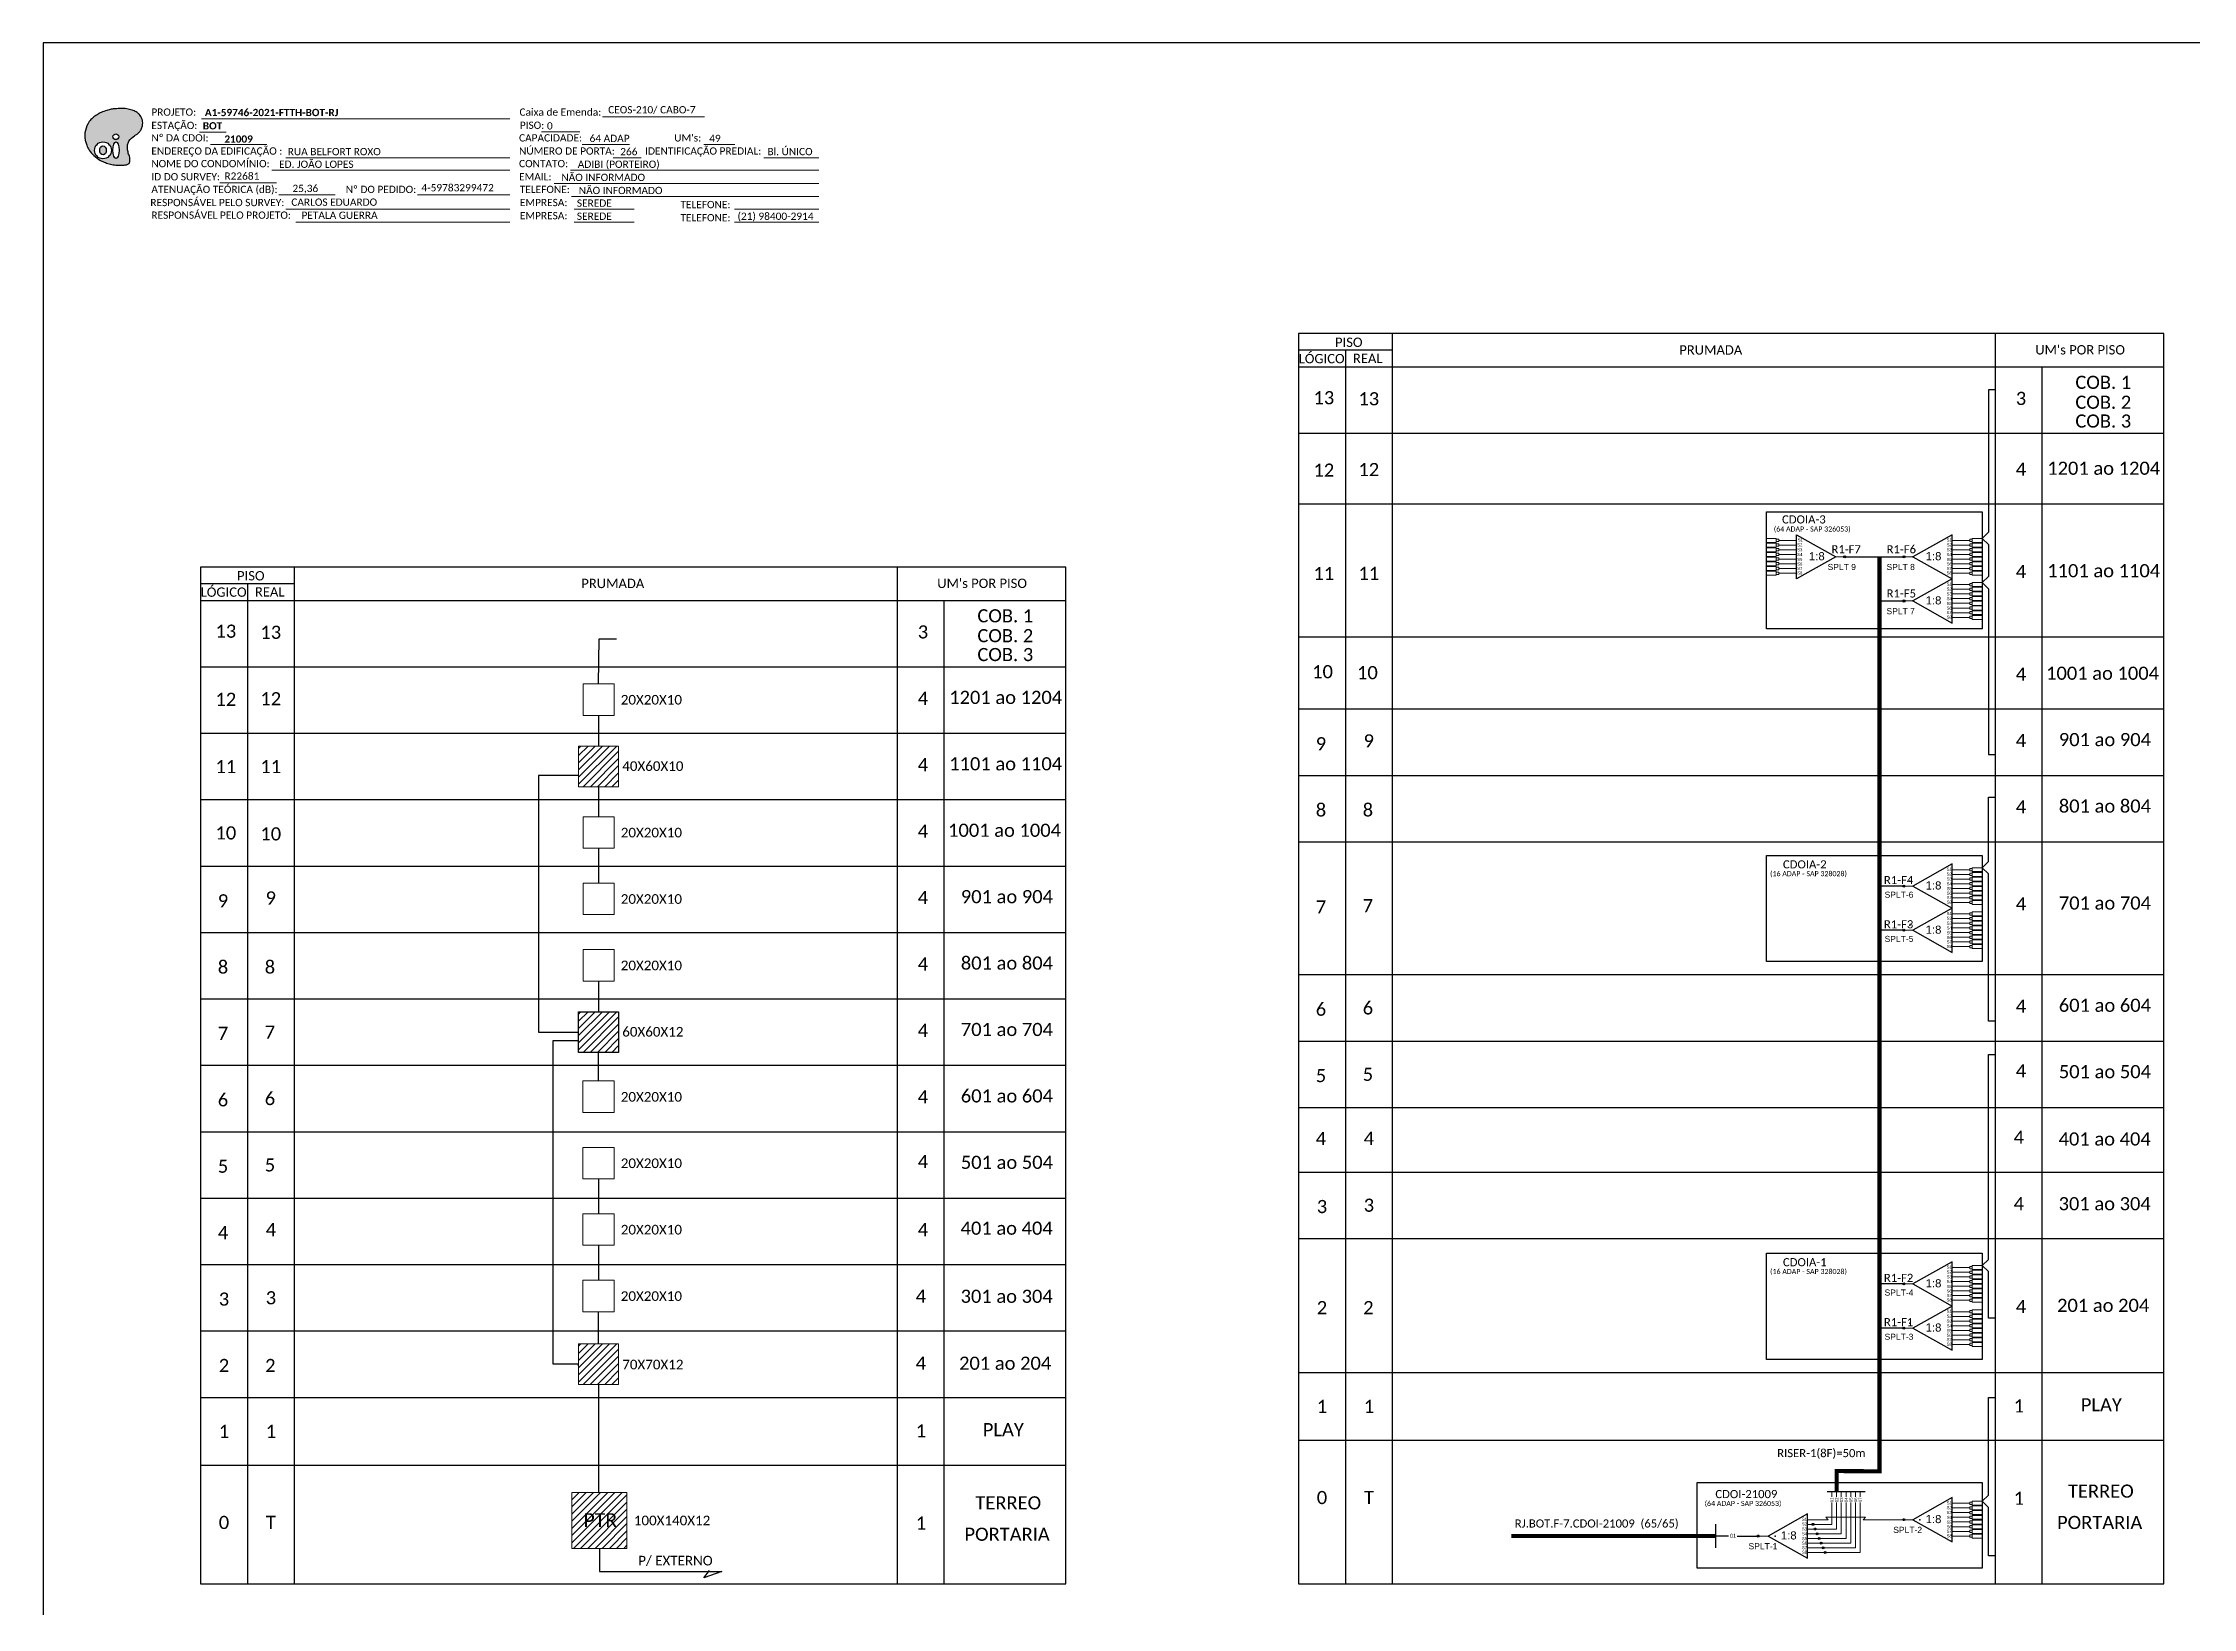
# Model space of a CAD drawing. Extents: x -4 to 837, y 1 to 595.
# Drawn here: x -4 to 526, y 209 to 595 of the extents above; entities that cross this region are included whole.
import ezdxf
from ezdxf.enums import TextEntityAlignment as Align

# ---------------------------------------------------------------- set-up
doc = ezdxf.new("R2010")
doc.units = 0
doc.styles.add('ARIAL', font='arial.ttf')
doc.styles.add('WMF-Calibri0', font='calibri.ttf')
doc.styles.add('WMF-Calibri1', font='calibrib.ttf')

# ---------------------------------------------------------------- blocks, each defined once
blk = doc.blocks.new('OI')
h = blk.add_hatch(color=40)
edge = h.paths.add_edge_path()
edge.add_spline(control_points=[(4.35, -0.67), (3.92, -0.99), (3.26, -1.5), (2.81, -2.59), (2.9, -3.5), (3.06, -4.27), (3.31, -4.85), (3.37, -5.39), (3.4, -5.88), (3.2, -6.4), (2.54, -6.61), (1.65, -6.63), (0.55, -6.67), (-0.56, -6.42), (-1.61, -6.14), (-2.77, -5.61), (-3.92, -4.77), (-4.89, -3.7), (-5.34, -2.65), (-5.6, -1.94), (-5.85, -0.96), (-5.71, 0.47), (-5.1, 2.02), (-4.14, 3.02), (-3.3, 3.61), (-2.37, 4.16), (-1.36, 4.44), (-0.56, 4.7), (0.79, 4.85), (2.24, 4.97), (3.79, 4.57), (4.67, 4.21), (5.44, 3.65), (5.76, 2.99), (6.03, 2.21), (6.01, 1.46), (5.72, 0.64), (5.31, 0.08), (4.88, -0.38), (4.51, -0.55), (4.35, -0.67)], knot_values=[0, 0, 0, 0, 1.60434, 2.417191, 3.427595, 4.282808, 4.776746, 5.304182, 5.888771, 6.258406, 6.858137, 7.79129, 8.986195, 10.124242, 11.187857, 12.242908, 13.953784, 15.414161, 16.515391, 17.349188, 17.675853, 19.552021, 21.515531, 22.568638, 23.63245, 24.621084, 25.782718, 26.745347, 27.142653, 29.870543, 31.004649, 31.921532, 32.709589, 33.801391, 34.042471, 35.192333, 35.971461, 36.628871, 37.254359, 37.836911, 37.836911, 37.836911, 37.836911], degree=3, periodic=0)
h.paths.add_polyline_path([(1.13, -0.87, -1), (-0.04, -0.87, -1)], flags=16)
edge = h.paths.add_edge_path(flags=16)
edge.add_ellipse((0.56, -3.59), major_axis=(-0.02, 1.71), ratio=0.361305, start_angle=0, end_angle=360)
h.paths.add_polyline_path([(-0.36, -3.62, -1), (-3.8, -3.62, -1)], flags=16)
edge = h.paths.add_edge_path(flags=0)
edge.add_ellipse((-2.08, -3.62), major_axis=(0, 0.885), ratio=0.758294, start_angle=0, end_angle=360)
at = {"color": 40}
for centre, radius in [((-2.08, -3.62), 1.72), ((0.54, -0.87), 0.587)]:
    blk.add_circle(centre, radius, dxfattribs=at)
blk.add_ellipse((-2.08, -3.62), major_axis=(0, 0.885), ratio=0.758294, start_param=-3.141592653589792, end_param=3.141592653589792, dxfattribs=at)
blk.add_ellipse((0.56, -3.59), major_axis=(-0.02, 1.71), ratio=0.361305, dxfattribs=at)
at = {"color": 40, "start_tangent": (-0.800898, -0.598801), "end_tangent": (-0.800898, -0.598801)}
blk.add_spline([(4.35, -0.67), (3.2, -1.78), (2.9, -2.54), (2.92, -3.55), (3.12, -4.38), (3.28, -4.85), (3.37, -5.37), (3.35, -5.95), (3.2, -6.29), (2.66, -6.55), (1.73, -6.63), (0.54, -6.62), (-0.58, -6.41), (-1.6, -6.11), (-2.56, -5.67), (-3.95, -4.67), (-4.89, -3.56), (-5.37, -2.56), (-5.64, -1.78), (-5.72, -1.46), (-5.63, 0.42), (-4.84, 2.22), (-4.13, 2.99), (-3.27, 3.62), (-2.4, 4.09), (-1.3, 4.47), (-0.37, 4.72), (0.02, 4.77), (2.75, 4.8), (3.85, 4.53), (4.69, 4.16), (5.31, 3.68), (5.85, 2.73), (5.93, 2.5), (5.94, 1.35), (5.67, 0.62), (5.29, 0.08), (4.84, -0.36), (4.35, -0.67)], degree=3, dxfattribs=at)
blk = doc.blocks.new('SPLT_1-8_SC-APC')
at = {"color": 1}
blk.add_lwpolyline([(-7.37, -2.1), (-17.04, -7.55), (-7.37, -13), (-7.37, -2.1)], dxfattribs=at)
at = {"color": 3, "lineweight": 0}
for points in [[(-2.99, -3.51), (-7.37, -3.51)], [(-7.37, -4.66), (-2.99, -4.66)], [(-2.41, -3.02), (-2.41, -4)], [(-2.41, -3.02), (0, -3.02)], [(-2.41, -4), (0, -4)], [(-2.41, -4.17), (-2.41, -5.16)], [(-2.41, -4.17), (0, -4.17)], [(-2.41, -5.16), (0, -5.16)], [(-7.37, -5.82), (-2.99, -5.82)], [(-7.37, -6.97), (-2.99, -6.97)], [(-7.37, -8.12), (-2.99, -8.12)], [(-7.37, -9.28), (-2.99, -9.28)], [(-7.37, -10.43), (-2.99, -10.43)], [(-2.41, -5.32), (-2.41, -6.31)], [(-2.41, -5.32), (0, -5.32)], [(-2.41, -6.31), (0, -6.31)], [(-2.41, -6.48), (-2.41, -7.46)], [(-2.41, -6.48), (0, -6.48)], [(-2.41, -7.46), (0, -7.46)], [(-2.41, -7.63), (-2.41, -8.62)], [(-2.41, -7.63), (0, -7.63)], [(-2.41, -8.62), (0, -8.62)], [(-2.41, -8.78), (-2.41, -9.77)], [(-2.41, -8.78), (0, -8.78)], [(-2.41, -9.77), (0, -9.77)], [(-2.41, -9.94), (-2.41, -10.92)], [(-2.41, -9.94), (0, -9.94)], [(-7.37, -11.58), (-2.99, -11.58)], [(-2.41, -10.92), (0, -10.92)], [(-2.41, -11.09), (-2.41, -12.08)], [(-2.41, -11.09), (0, -11.09)], [(-2.41, -12.08), (0, -12.08)]]:
    blk.add_lwpolyline(points, dxfattribs=at)
for points in [[(-2.99, -3.22), (-2.41, -3.22), (-2.41, -3.8), (-2.99, -3.8)], [(-2.99, -4.38), (-2.41, -4.38), (-2.41, -4.95), (-2.99, -4.95)], [(-2.99, -5.53), (-2.41, -5.53), (-2.41, -6.1), (-2.99, -6.1)], [(-2.99, -6.68), (-2.41, -6.68), (-2.41, -7.26), (-2.99, -7.26)], [(-2.99, -7.84), (-2.41, -7.84), (-2.41, -8.41), (-2.99, -8.41)], [(-2.99, -8.99), (-2.41, -8.99), (-2.41, -9.56), (-2.99, -9.56)], [(-2.99, -10.14), (-2.41, -10.14), (-2.41, -10.72), (-2.99, -10.72)], [(-2.99, -11.3), (-2.41, -11.3), (-2.41, -11.87), (-2.99, -11.87)]]:
    blk.add_lwpolyline(points, close=True, dxfattribs=at)
at = {"color": 1, "lineweight": 0}
blk.add_lwpolyline([(-17.04, -7.55), (-19.26, -7.55)], dxfattribs=at)
at = {"color": 1, "style": 'ARIAL'}
for s, height, p in [('S1', 0.75, (-8.74, -3.78)), ('S2', 0.75, (-8.74, -4.97)), ('1:8', 2, (-13.91, -8.4)), ('S3', 0.75, (-8.74, -6.18)), ('S4', 0.75, (-8.74, -7.36)), ('S5', 0.75, (-8.74, -8.57)), ('S6', 0.75, (-8.74, -9.69)), ('S7', 0.75, (-8.74, -10.78)), ('S8', 0.75, (-8.74, -11.9))]:
    blk.add_text(s, height=height, dxfattribs=at).set_placement(p)
blk = doc.blocks.new('SPLITTER_')
blk.add_point((0, 0))
at = {"style": 'ARIAL', "flags": 4}
blk.add_attdef('SPLT', (0, -3.26), '', height=1.5, dxfattribs=at)
blk = doc.blocks.new('SPLITTER FUTURO')
blk.add_point((0, 0))
at = {"style": 'ARIAL', "text_generation_flag": 6, "flags": 4}
for tag, p, height in [('SPLT', (-6.22, -4.1), 1.5), ('INSTAL.', (-6.25, -6.09), 1.25)]:
    blk.add_attdef(tag, p, '', height=height, rotation=180, dxfattribs=at)
blk = doc.blocks.new('SPLT_1-8_SC-APC_ESQ')
at = {"color": 3, "lineweight": 0}
for points in [[(2.41, -3.02), (0, -3.02)], [(2.41, -4), (0, -4)], [(2.41, -4.17), (0, -4.17)], [(2.41, -5.16), (0, -5.16)], [(2.41, -3.02), (2.41, -4)], [(2.41, -4.17), (2.41, -5.16)], [(2.99, -3.51), (7.37, -3.51)], [(7.37, -4.66), (2.99, -4.66)], [(2.41, -5.32), (0, -5.32)], [(2.41, -6.31), (0, -6.31)], [(2.41, -6.48), (0, -6.48)], [(2.41, -7.46), (0, -7.46)], [(2.41, -7.63), (0, -7.63)], [(2.41, -8.62), (0, -8.62)], [(2.41, -8.78), (0, -8.78)], [(2.41, -9.77), (0, -9.77)], [(2.41, -9.94), (0, -9.94)], [(2.41, -5.32), (2.41, -6.31)], [(2.41, -6.48), (2.41, -7.46)], [(2.41, -7.63), (2.41, -8.62)], [(2.41, -8.78), (2.41, -9.77)], [(2.41, -9.94), (2.41, -10.92)], [(7.37, -5.82), (2.99, -5.82)], [(7.37, -6.97), (2.99, -6.97)], [(7.37, -8.12), (2.99, -8.12)], [(7.37, -9.28), (2.99, -9.28)], [(7.37, -10.43), (2.99, -10.43)], [(2.41, -10.92), (0, -10.92)], [(2.41, -11.09), (0, -11.09)], [(2.41, -12.08), (0, -12.08)], [(2.41, -11.09), (2.41, -12.08)], [(7.37, -11.58), (2.99, -11.58)]]:
    blk.add_lwpolyline(points, dxfattribs=at)
for points in [[(2.99, -3.22), (2.41, -3.22), (2.41, -3.8), (2.99, -3.8)], [(2.99, -4.38), (2.41, -4.38), (2.41, -4.95), (2.99, -4.95)], [(2.99, -5.53), (2.41, -5.53), (2.41, -6.1), (2.99, -6.1)], [(2.99, -6.68), (2.41, -6.68), (2.41, -7.26), (2.99, -7.26)], [(2.99, -7.84), (2.41, -7.84), (2.41, -8.41), (2.99, -8.41)], [(2.99, -8.99), (2.41, -8.99), (2.41, -9.56), (2.99, -9.56)], [(2.99, -10.14), (2.41, -10.14), (2.41, -10.72), (2.99, -10.72)], [(2.99, -11.3), (2.41, -11.3), (2.41, -11.87), (2.99, -11.87)]]:
    blk.add_lwpolyline(points, close=True, dxfattribs=at)
at = {"color": 1}
blk.add_lwpolyline([(7.37, -2.1), (17.04, -7.55), (7.37, -13), (7.37, -2.1)], dxfattribs=at)
at = {"color": 1, "lineweight": 0}
blk.add_lwpolyline([(17.04, -7.55), (19.26, -7.55)], dxfattribs=at)
at = {"color": 1, "style": 'ARIAL'}
for s, height, p in [('S2', 0.75, (7.56, -4.97)), ('S1', 0.75, (7.7, -3.78)), ('S5', 0.75, (7.55, -8.57)), ('S3', 0.75, (7.55, -6.18)), ('S4', 0.75, (7.55, -7.36)), ('S6', 0.75, (7.55, -9.69)), ('S7', 0.75, (7.55, -10.78)), ('1:8', 2, (10.45, -8.4)), ('S8', 0.75, (7.55, -11.9))]:
    blk.add_text(s, height=height, dxfattribs=at).set_placement(p)

msp = doc.modelspace()

# ---------------------------------------------------------------- hatches: boundary and pattern name
h = msp.add_hatch(color=3)
h.dxf.hatch_style = 1
edge = h.paths.add_edge_path()
edge.add_arc((440.3, 468.61), 0.256, 0, 360)
h = msp.add_hatch(color=3)
h.dxf.hatch_style = 1
edge = h.paths.add_edge_path()
edge.add_arc((454.93, 468.61), 0.256, 0, 360)
h = msp.add_hatch(color=3)
h.dxf.hatch_style = 1
edge = h.paths.add_edge_path()
edge.add_arc((454.93, 457.71), 0.256, 0, 360)
h = msp.add_hatch()
h.set_pattern_fill('ANSI31', color=1, scale=10, style=0)
h.set_pattern_definition([(45, (-489.9379, 24.2248), (-0.8838835, 0.8838835), [])])
h.paths.add_polyline_path([(138.07, 421.95), (128.17, 421.95), (128.17, 411.91), (138.07, 411.91)])
h.paths.add_polyline_path([(133.56, 412.54), (133.56, 417.69)], flags=16)
h = msp.add_hatch(color=3)
h.dxf.hatch_style = 1
edge = h.paths.add_edge_path()
edge.add_arc((454.9, 387.44), 0.242, 0, 360)
h = msp.add_hatch(color=3)
h.dxf.hatch_style = 1
edge = h.paths.add_edge_path()
edge.add_arc((454.9, 376.54), 0.242, 0, 360)
h = msp.add_hatch()
h.set_pattern_fill('ANSI31', color=1, scale=10, style=0)
h.set_pattern_definition([(45, (-489.9379, -41.2627), (-0.8838835, 0.8838835), [])])
h.paths.add_polyline_path([(138.07, 356.46), (128.17, 356.46), (128.17, 346.42), (138.07, 346.42)])
h.paths.add_polyline_path([(133.56, 347.05), (133.56, 352.2)], flags=16)
h = msp.add_hatch(color=3)
h.dxf.hatch_style = 1
edge = h.paths.add_edge_path()
edge.add_arc((454.9, 289.37), 0.242, 0, 360)
h = msp.add_hatch(color=3)
h.dxf.hatch_style = 1
edge = h.paths.add_edge_path()
edge.add_arc((454.9, 278.48), 0.242, 0, 360)
h = msp.add_hatch()
h.set_pattern_fill('ANSI31', color=1, scale=10, style=0)
h.set_pattern_definition([(45, (-489.9379, -123.1221), (-0.8838835, 0.8838835), [])])
h.paths.add_polyline_path([(138.07, 274.6), (128.17, 274.6), (128.17, 264.56), (138.07, 264.56)])
h.paths.add_polyline_path([(133.56, 265.19), (133.56, 270.34)], flags=16)
h = msp.add_hatch()
h.set_pattern_fill('ANSI31', color=1, scale=10, style=0)
h.set_pattern_definition([(45, (-485.0686, -159.785), (-0.8838835, 0.8838835), [])])
h.paths.add_polyline_path([(126.55, 224.18), (140.12, 224.18), (140.12, 237.94), (126.55, 237.94)])
h.paths.add_polyline_path([(128.55, 228.53), (138.64, 228.53), (138.64, 233.68), (128.55, 233.68)], flags=24)
h = msp.add_hatch(color=3)
h.dxf.hatch_style = 1
edge = h.paths.add_edge_path()
edge.add_arc((432.49, 230.1), 0.242, 0, 360)
h = msp.add_hatch(color=3)
h.dxf.hatch_style = 1
edge = h.paths.add_edge_path()
edge.add_arc((432.99, 228.95), 0.242, 0, 360)
h = msp.add_hatch(color=3)
h.dxf.hatch_style = 1
edge = h.paths.add_edge_path()
edge.add_arc((433.49, 227.79), 0.242, 0, 360)
h = msp.add_hatch(color=3)
h.dxf.hatch_style = 1
edge = h.paths.add_edge_path()
edge.add_arc((454.9, 231.25), 0.242, 0, 360)
h = msp.add_hatch(color=3)
h.dxf.hatch_style = 1
edge = h.paths.add_edge_path()
edge.add_arc((419, 227.22), 0.242, 0, 360)
h = msp.add_hatch(color=3)
h.dxf.hatch_style = 1
edge = h.paths.add_edge_path()
edge.add_arc((433.99, 226.64), 0.242, 0, 360)
h = msp.add_hatch(color=3)
h.dxf.hatch_style = 1
edge = h.paths.add_edge_path()
edge.add_arc((434.49, 225.49), 0.242, 0, 360)
h = msp.add_hatch(color=3)
h.dxf.hatch_style = 1
edge = h.paths.add_edge_path()
edge.add_arc((434.99, 224.33), 0.242, 0, 360)
h = msp.add_hatch(color=3)
h.dxf.hatch_style = 1
edge = h.paths.add_edge_path()
edge.add_arc((435.49, 223.18), 0.242, 0, 360)

# ---------------------------------------------------------------- linework, layer by layer
for p, q in [((837.17, 595.26), (-3.83, 595.26)), ((-3.83, 595.26), (-3.83, 1.26))]:
    msp.add_line(p, q)
at = {"color": 5}
for p, q in [((454.9, 387.44), (448.89, 387.44)), ((454.9, 376.54), (448.89, 376.54)), ((454.9, 289.37), (448.89, 289.37)), ((454.9, 278.48), (448.89, 278.48))]:
    msp.add_line(p, q, dxfattribs=at)
at = {"color": 3}
msp.add_line((133.12, 264.56), (133.12, 237.94), dxfattribs=at)
at = {"color": 7, "lineweight": 0}
for points in [[(34.76, 573.3), (41.31, 573.3)], [(35.28, 576.58), (111.25, 576.58)], [(119.05, 573.34), (128.53, 573.34)], [(134.09, 577.07), (159.22, 577.07)], [(37.42, 570.23), (51.37, 570.23)], [(129.1, 570.23), (140.71, 570.23)], [(159.04, 570.23), (166.7, 570.23)], [(52.58, 563.88), (111.25, 563.88)], [(55.99, 566.99), (111.25, 566.99)], [(126.21, 563.88), (187.44, 563.88)], [(136.68, 566.99), (143.62, 566.99)], [(173.85, 566.99), (187.41, 566.99)], [(39.74, 560.82), (53.69, 560.82)], [(54.28, 557.85), (68.22, 557.85)], [(88.51, 557.85), (111.27, 557.85)], [(122.17, 560.64), (187.44, 560.64)], [(126.46, 557.41), (187.44, 557.41)], [(55.99, 554.29), (111.25, 554.29)], [(127.07, 554.29), (141.86, 554.29)], [(166.67, 554.29), (187.44, 554.29)], [(58.48, 551.06), (111.25, 551.06)], [(127.07, 551.06), (141.86, 551.06)], [(166.67, 551.06), (187.44, 551.06)], [(431.12, 231.25), (436.22, 231.25)], [(431.12, 230.1), (432.49, 230.1)], [(431.12, 228.95), (432.99, 228.95)], [(436.22, 231.25), (435.67, 231.88), (439.35, 231.88)], [(444.86, 231.25), (445.42, 231.88), (439.35, 231.88)], [(453.27, 231.25), (444.86, 231.25)], [(454.66, 231.25), (453.27, 231.25)], [(431.12, 227.79), (433.49, 227.79)], [(431.12, 226.64), (433.99, 226.64)], [(431.12, 225.49), (434.49, 225.49)], [(431.12, 224.33), (434.99, 224.33)], [(431.12, 223.18), (435.49, 223.18)]]:
    msp.add_lwpolyline(points, dxfattribs=at)
at = {"color": 0}
for points in [[(518.97, 523.64), (305.66, 523.64)], [(328.81, 519.53), (305.66, 519.53)], [(248.31, 466.08), (34.99, 466.08)], [(58.14, 461.97), (34.99, 461.97)]]:
    msp.add_lwpolyline(points, dxfattribs=at)
for points in [[(305.66, 523.64), (305.66, 215.42), (518.97, 215.42), (518.97, 523.64)], [(317.23, 519.53), (317.23, 215.42)], [(328.81, 215.42), (328.81, 523.64)], [(477.38, 523.64), (477.38, 215.42)], [(305.66, 515.42), (518.97, 515.42)], [(488.96, 215.42), (488.96, 515.42)], [(305.66, 499.04), (518.97, 499.04)], [(305.66, 481.65), (518.97, 481.65)], [(34.99, 466.08), (34.99, 215.42), (248.31, 215.42), (248.31, 466.08)], [(46.57, 461.97), (46.57, 215.42)], [(58.14, 215.42), (58.14, 466.08)], [(206.72, 466.08), (206.72, 215.42)], [(34.99, 457.86), (248.31, 457.86)], [(218.29, 215.42), (218.29, 457.86)], [(305.66, 448.9), (518.97, 448.9)], [(34.99, 441.49), (248.31, 441.49)], [(305.66, 431.09), (518.97, 431.09)], [(34.99, 425.12), (248.31, 425.12)], [(305.66, 414.71), (518.97, 414.71)], [(34.99, 408.74), (248.31, 408.74)], [(305.66, 398.34), (518.97, 398.34)], [(34.99, 392.37), (248.31, 392.37)], [(34.99, 376), (248.31, 376)], [(305.66, 365.6), (518.97, 365.6)], [(34.99, 359.63), (248.31, 359.63)], [(305.66, 349.23), (518.97, 349.23)], [(34.99, 343.26), (248.31, 343.26)], [(305.66, 332.85), (518.97, 332.85)], [(34.99, 326.88), (248.31, 326.88)], [(305.66, 316.95), (518.97, 316.95)], [(34.99, 310.51), (248.31, 310.51)], [(305.66, 300.58), (518.97, 300.58)], [(34.99, 294.14), (248.31, 294.14)], [(34.99, 277.77), (248.31, 277.77)], [(305.66, 267.53), (518.97, 267.53)], [(34.99, 261.4), (248.31, 261.4)], [(305.66, 250.85), (518.97, 250.85)], [(34.99, 244.72), (248.31, 244.72)]]:
    msp.add_lwpolyline(points)
at = {"color": 3}
for points in [[(477.39, 509.77), (475.74, 509.77), (475.73, 474.64), (474.17, 473.14), (475.73, 471.63), (475.73, 463.74), (474.17, 462.24), (475.73, 460.73), (475.73, 419.9), (477.38, 419.9)], [(133.12, 437.28), (133.27, 448.42), (137.51, 448.36)], [(133.12, 429.51), (133.12, 421.95)], [(128.17, 414.73), (118.31, 414.73), (118.31, 351.44), (128.17, 351.44)], [(133.12, 411.91), (133.12, 404.53)], [(477.39, 354.1), (475.73, 354.1), (475.73, 390.46), (474.17, 391.97), (475.73, 393.48), (475.73, 409.35), (477.38, 409.35)], [(133.12, 396.77), (133.12, 388.16)], [(133.12, 364.02), (133.12, 356.46)], [(128.17, 269.21), (128.17, 269.58), (121.97, 269.58), (121.97, 349.33), (128.17, 349.33)], [(133.11, 339.39), (133.12, 346.42)], [(477.39, 280.95), (475.73, 280.95), (475.73, 292.39), (474.17, 293.9), (475.73, 295.41), (475.73, 345.89), (477.38, 345.89)], [(133.11, 315.25), (133.11, 306.65)], [(133.11, 298.88), (133.11, 290.27)], [(133.12, 274.6), (133.12, 282.51)], [(477.39, 222.33), (475.73, 222.33), (475.73, 234.27), (474.17, 235.78), (475.73, 237.29), (475.73, 261.35), (477.38, 261.35)], [(408.54, 227.23), (411.7, 227.23)], [(413.77, 227.22), (419, 227.22)]]:
    msp.add_lwpolyline(points, dxfattribs=at)
at = {"color": 1}
for points in [[(421.04, 479.66), (474.19, 479.66), (474.19, 450.84), (421.04, 450.84)], [(421.04, 394.99), (474.17, 394.99), (474.17, 368.81), (421.04, 368.81)], [(138.07, 346.42), (128.17, 346.42), (128.17, 356.46), (138.07, 356.46)], [(421.04, 296.92), (474.17, 296.92), (474.17, 270.74), (421.04, 270.74)], [(403.9, 240.45), (474.17, 240.45), (474.17, 219.33), (403.9, 219.33)]]:
    msp.add_lwpolyline(points, close=True, dxfattribs=at)
at = {"color": 5, "const_width": 1}
msp.add_lwpolyline([(448.89, 468.61), (448.89, 243.19), (438.3, 243.22), (438.3, 238.16)], dxfattribs=at)
at = {"color": 5}
for points in [[(440.3, 468.61), (454.9, 468.61)], [(448.89, 457.71), (454.9, 457.71)], [(436, 238.16), (445.35, 238.16)]]:
    msp.add_lwpolyline(points, dxfattribs=at)
at = {"lineweight": 0}
for points in [[(136.95, 437.28), (129.29, 437.28), (129.29, 429.51), (136.95, 429.51)], [(138.07, 421.95), (128.17, 421.95), (128.17, 411.91), (138.07, 411.91)], [(136.95, 404.53), (129.29, 404.53), (129.29, 396.77), (136.95, 396.77)], [(136.95, 388.16), (129.29, 388.16), (129.29, 380.39), (136.95, 380.39)], [(136.95, 371.79), (129.29, 371.79), (129.29, 364.02), (136.95, 364.02)], [(138.07, 356.46), (128.17, 356.46), (128.17, 346.42), (138.07, 346.42)], [(136.94, 339.39), (129.28, 339.39), (129.28, 331.62), (136.94, 331.62)], [(136.94, 323.02), (129.28, 323.02), (129.28, 315.25), (136.94, 315.25)], [(136.94, 306.65), (129.28, 306.65), (129.28, 298.88), (136.94, 298.88)], [(136.94, 290.27), (129.28, 290.27), (129.28, 282.51), (136.94, 282.51)]]:
    msp.add_lwpolyline(points, close=True, dxfattribs=at)
at = {"color": 1, "lineweight": 0}
for points in [[(138.07, 411.91), (128.17, 411.91), (128.17, 421.95), (138.07, 421.95)], [(138.07, 274.6), (128.17, 274.6), (128.17, 264.56), (138.07, 264.56)], [(126.55, 237.94), (140.12, 237.94), (140.12, 224.18), (126.55, 224.18)]]:
    msp.add_lwpolyline(points, close=True, dxfattribs=at)
at = {"color": 5, "lineweight": 0}
for points in [[(432.73, 230.1), (437.16, 230.1), (437.16, 235.46)], [(433.23, 228.95), (438.31, 228.95), (438.31, 235.45)], [(433.73, 227.79), (439.47, 227.79), (439.47, 235.46)], [(434.23, 226.64), (440.63, 226.64), (440.63, 235.46)], [(434.73, 225.49), (441.79, 225.49), (441.79, 235.46)], [(435.23, 224.33), (442.94, 224.33), (442.94, 235.46)], [(435.73, 223.18), (444.1, 223.18), (444.1, 235.46)], [(437.16, 238.16), (437.16, 236.88)], [(438.32, 238.16), (438.32, 236.88)], [(439.47, 238.16), (439.47, 236.88)], [(440.63, 238.16), (440.63, 236.88)], [(441.79, 238.16), (441.79, 236.88)], [(442.94, 238.16), (442.94, 236.88)], [(444.1, 238.16), (444.1, 236.88)]]:
    msp.add_lwpolyline(points, dxfattribs=at)
at = {"color": 1}
for points in [[(408.54, 224.31), (408.54, 230.15)], [(431.12, 232.66), (421.45, 227.22), (431.12, 221.77), (431.12, 232.66)], [(133.34, 224.18), (133.34, 218.48), (163.47, 218.48)], [(159.06, 216.89), (160.47, 218.72)], [(163.47, 218.48), (159.06, 216.89)]]:
    msp.add_lwpolyline(points, dxfattribs=at)
at = {"color": 1, "const_width": 1}
msp.add_lwpolyline([(358.09, 227.23), (408.54, 227.23)], dxfattribs=at)
at = {"color": 1, "lineweight": 0}
msp.add_lwpolyline([(421.45, 227.22), (419.22, 227.22)], dxfattribs=at)
at = {"color": 3}
for centre, radius in [((440.3, 468.61), 0.256), ((454.93, 468.61), 0.256), ((454.93, 457.71), 0.256), ((454.9, 387.44), 0.242), ((454.9, 376.54), 0.242), ((454.9, 289.37), 0.242), ((454.9, 278.48), 0.242), ((432.49, 230.1), 0.242), ((432.99, 228.95), 0.242), ((433.49, 227.79), 0.242), ((454.9, 231.25), 0.242), ((419, 227.22), 0.242), ((433.99, 226.64), 0.242), ((434.49, 225.49), 0.242), ((434.99, 224.33), 0.242), ((435.49, 223.18), 0.242)]:
    msp.add_circle(centre, radius, dxfattribs=at)

# ---------------------------------------------------------------- block references
at = {"color": 7, "xscale": 1.213923925163967, "yscale": 1.213923925163967, "zscale": 1.213923925163967, "rotation": 0.1532896023949059}
msp.add_blockref('OI', (13.47, 573.2), dxfattribs=at)
msp.add_blockref('SPLT_1-8_SC-APC_ESQ', (421.04, 476.15))
at = {"color": 3}
for p in [(474.17, 476.15), (474.17, 465.26), (474.17, 394.99), (474.17, 384.09), (474.17, 296.92), (474.17, 286.02), (474.17, 238.8)]:
    msp.add_blockref('SPLT_1-8_SC-APC', p, dxfattribs=at)
ref = msp.add_blockref('SPLITTER_', (438.06, 468.61))
ref.add_attrib('SPLT', 'SPLT 9', (436.09, 465.35), dxfattribs={"height": 1.5, "style": 'ARIAL'})
ref = msp.add_blockref('SPLITTER_', (457.14, 468.61), dxfattribs=dict(xscale=-1))
ref.add_attrib('SPLT', 'SPLT 8', (450.61, 465.35), dxfattribs={"height": 1.5, "style": 'ARIAL'})
ref = msp.add_blockref('SPLITTER_', (457.14, 457.72), dxfattribs=dict(xscale=-1))
ref.add_attrib('SPLT', 'SPLT 7', (450.61, 454.46), dxfattribs={"height": 1.5, "style": 'ARIAL'})
ref = msp.add_blockref('SPLITTER FUTURO', (456.37, 388.66))
ref.add_attrib('SPLT', 'SPLT-6', (450.14, 384.56), dxfattribs={"height": 1.5, "rotation": 180, "style": 'ARIAL', "text_generation_flag": 6})
ref = msp.add_blockref('SPLITTER FUTURO', (456.37, 377.76))
ref.add_attrib('SPLT', 'SPLT-5', (450.14, 373.66), dxfattribs={"height": 1.5, "rotation": 180, "style": 'ARIAL', "text_generation_flag": 6})
ref = msp.add_blockref('SPLITTER FUTURO', (456.37, 290.59))
ref.add_attrib('SPLT', 'SPLT-4', (450.14, 286.49), dxfattribs={"height": 1.5, "rotation": 180, "style": 'ARIAL', "text_generation_flag": 6})
ref = msp.add_blockref('SPLITTER FUTURO', (456.37, 279.69))
ref.add_attrib('SPLT', 'SPLT-3', (450.14, 275.59), dxfattribs={"height": 1.5, "rotation": 180, "style": 'ARIAL', "text_generation_flag": 6})
ref = msp.add_blockref('SPLITTER_', (458.81, 231.25), dxfattribs=dict(xscale=-1))
ref.add_attrib('SPLT', 'SPLT-2', (452.28, 227.99), dxfattribs={"height": 1.5, "style": 'ARIAL'})
ref = msp.add_blockref('SPLITTER_', (423.13, 227.22), dxfattribs=dict(xscale=-1))
ref.add_attrib('SPLT', 'SPLT-1', (416.6, 223.96), dxfattribs={"height": 1.5, "style": 'ARIAL'})

# ---------------------------------------------------------------- texts
at = {"color": 7, "lineweight": 0, "style": 'WMF-Calibri0'}
for s, height, p in [('PROJETO:', 1.793, (22.88, 577.33)), ('Caixa de Emenda:', 1.7927, (113.63, 577.33)), ('ESTAÇÃO:', 1.793, (22.88, 574.05)), ('Nº DA CDOI:', 1.7927, (22.88, 570.98)), ('CAPACIDADE:', 1.7927, (113.52, 570.98)), ('PISO:', 1.793, (113.7, 574.09)), ("UM's:", 1.793, (151.77, 570.98)), ('ENDEREÇO DA EDIFICAÇÃO :', 1.7927, (22.88, 567.74)), ('NÚMERO DE PORTA:', 1.7927, (113.52, 567.74)), ('IDENTIFICAÇÃO PREDIAL:', 1.7927, (144.61, 567.74)), ('NOME DO CONDOMÍNIO:', 1.7927, (22.88, 564.63)), ('ID DO SURVEY:', 1.7927, (22.88, 561.39)), ('CONTATO:', 1.793, (113.52, 564.63)), ('EMAIL:', 1.793, (113.52, 561.39)), ('RESPONSÁVEL PELO SURVEY:', 1.7927, (22.63, 555.04)), ('ATENUAÇÃO TEÓRICA (dB):', 1.7927, (22.88, 558.28)), ('Nº DO PEDIDO:', 1.7927, (70.8, 558.28)), ('TELEFONE:', 1.793, (113.71, 558.28)), ('EMPRESA:', 1.793, (113.71, 555.04)), ('RESPONSÁVEL PELO PROJETO:', 1.7927, (22.88, 551.93)), ('EMPRESA:', 1.793, (113.71, 551.8)), ('TELEFONE:', 1.793, (153.31, 554.54)), ('TELEFONE:', 1.793, (153.31, 551.3))]:
    msp.add_text(s, height=height, dxfattribs=at).set_placement(p)
at = {"color": 7}
for s, height, style, p in [('A1-59746-2021-FTTH-BOT-RJ', 1.7927, 'WMF-Calibri1', (36.07, 577.23)), ('CEOS-210/ CABO-7', 1.7927, 'WMF-Calibri0', (135.49, 577.91)), ('BOT', 1.793, 'WMF-Calibri1', (35.56, 573.95)), ('0', 1.79, 'WMF-Calibri0', (120.4, 573.94)), (' 64 ADAP', 1.793, 'WMF-Calibri0', (130.27, 570.85)), ('49', 1.793, 'WMF-Calibri0', (160.39, 570.83)), ('RUA BELFORT ROXO', 1.7927, 'WMF-Calibri0', (56.5, 567.58)), ('266', 1.793, 'WMF-Calibri0', (138.46, 567.59)), ('Bl. ÚNICO', 1.793, 'WMF-Calibri0', (174.74, 567.59)), ('R22681', 1.793, 'WMF-Calibri0', (40.9, 561.56)), ('ED. JOÃO LOPES', 1.7927, 'WMF-Calibri0', (54.36, 564.48)), ('NÃO INFORMADO', 1.7927, 'WMF-Calibri0', (123.95, 561.24)), ('ADIBI (PORTEIRO)', 1.7927, 'WMF-Calibri0', (127.99, 564.48)), ('CARLOS EDUARDO', 1.7927, 'WMF-Calibri0', (57.39, 555.13)), ('25,36', 1.793, 'WMF-Calibri0', (57.65, 558.52)), ('4-59783299472', 1.7927, 'WMF-Calibri0', (89.45, 558.69)), ('SEREDE', 1.793, 'WMF-Calibri0', (127.77, 554.89)), ('NÃO INFORMADO', 1.7927, 'WMF-Calibri0', (128.24, 558.01)), ('PETALA GUERRA', 1.7927, 'WMF-Calibri0', (59.88, 551.9)), ('SEREDE', 1.793, 'WMF-Calibri0', (127.77, 551.66)), ('(21) 98400-2914', 1.7927, 'WMF-Calibri0', (167.37, 551.66)), ('COB. 1', 3.24, 'WMF-Calibri0', (497.17, 510)), ('COB. 2', 3.24, 'WMF-Calibri0', (497.17, 505.09)), ('COB. 3', 3.24, 'WMF-Calibri0', (497.17, 500.45)), ('1201 ao 1204', 3.24, 'WMF-Calibri0', (490.23, 488.82)), ('1101 ao 1104', 3.24, 'WMF-Calibri0', (490.23, 463.56)), ('COB. 1', 3.24, 'WMF-Calibri0', (226.51, 452.44)), ('COB. 2', 3.24, 'WMF-Calibri0', (226.51, 447.54)), ('COB. 3', 3.24, 'WMF-Calibri0', (226.51, 442.89)), ('1001 ao 1004', 3.24, 'WMF-Calibri0', (489.95, 438.29)), ('1201 ao 1204', 3.24, 'WMF-Calibri0', (219.56, 432.33)), ('20X20X10', 2.373, 'WMF-Calibri0', (138.6, 432.18)), ('901 ao 904', 3.24, 'WMF-Calibri0', (493.09, 421.93)), ('1101 ao 1104', 3.24, 'WMF-Calibri0', (219.56, 415.96)), ('40X60X10', 2.373, 'WMF-Calibri0', (138.96, 415.83)), ('801 ao 804', 3.24, 'WMF-Calibri0', (493.09, 405.55)), ('1001 ao 1004', 3.24, 'WMF-Calibri0', (219.28, 399.58)), ('20X20X10', 2.373, 'WMF-Calibri0', (138.6, 399.43)), ('20X20X10', 2.373, 'WMF-Calibri0', (138.6, 383.06)), ('901 ao 904', 3.24, 'WMF-Calibri0', (222.42, 383.21)), ('701 ao 704', 3.24, 'WMF-Calibri0', (493.09, 381.64)), ('20X20X10', 2.373, 'WMF-Calibri0', (138.6, 366.69)), ('801 ao 804', 3.24, 'WMF-Calibri0', (222.42, 366.84)), ('601 ao 604', 3.24, 'WMF-Calibri0', (493.09, 356.44)), ('60X60X12', 2.373, 'WMF-Calibri0', (138.96, 350.34)), ('701 ao 704', 3.24, 'WMF-Calibri0', (222.42, 350.47)), ('501 ao 504', 3.24, 'WMF-Calibri0', (493.09, 340.07)), ('20X20X10', 2.373, 'WMF-Calibri0', (138.6, 334.29)), ('601 ao 604', 3.24, 'WMF-Calibri0', (222.42, 334.1)), ('401 ao 404', 3.24, 'WMF-Calibri0', (493.03, 323.48)), ('20X20X10', 2.373, 'WMF-Calibri0', (138.6, 317.92)), ('501 ao 504', 3.24, 'WMF-Calibri0', (222.42, 317.72)), ('301 ao 304', 3.24, 'WMF-Calibri0', (493.03, 307.52)), ('20X20X10', 2.373, 'WMF-Calibri0', (138.6, 301.55)), ('401 ao 404', 3.24, 'WMF-Calibri0', (222.36, 301.49)), ('20X20X10', 2.373, 'WMF-Calibri0', (138.6, 285.18)), ('301 ao 304', 3.24, 'WMF-Calibri0', (222.36, 284.7)), ('201 ao 204', 3.24, 'WMF-Calibri0', (492.66, 282.46)), ('70X70X12', 2.373, 'WMF-Calibri0', (138.96, 268.31)), ('201 ao 204', 3.24, 'WMF-Calibri0', (221.99, 268.2)), ('TERREO', 3.24, 'WMF-Calibri0', (495.34, 236.67)), ('TERREO', 3.24, 'WMF-Calibri0', (226.01, 233.78)), ('PTR', 3.433, 'WMF-Calibri0', (129.41, 229.41)), ('100X140X12', 2.373, 'WMF-Calibri0', (141.82, 229.87)), ('PORTARIA', 3.24, 'WMF-Calibri0', (223.32, 226.04)), ('PORTARIA', 3.24, 'WMF-Calibri0', (492.65, 228.94)), ('P/ EXTERNO', 2.373, 'WMF-Calibri0', (142.9, 219.97))]:
    msp.add_text(s, height=height, dxfattribs=dict(at, style=style)).set_placement(p)
at = {"color": 7, "style": 'WMF-Calibri1'}
msp.add_text('21009', height=1.793, dxfattribs=at).set_placement((44.39, 570.69), align=Align.CENTER)
at = {"color": 0, "style": 'WMF-Calibri0'}
for s, p in [('     PISO', (310.62, 520.34)), ('PRUMADA', (399.53, 518.45)), ("UM's POR PISO", (487.27, 518.48)), ('  LÓGICO', (304.08, 516.31)), ('    REAL', (315.84, 516.36)), ('  LÓGICO', (33.41, 458.75)), ('     PISO', (39.96, 462.78)), ('    REAL', (45.17, 458.81)), ('PRUMADA', (128.87, 460.89)), ("UM's POR PISO", (216.6, 460.92))]:
    msp.add_text(s, height=2.3, dxfattribs=at).set_placement(p)
at = {"color": 7, "style": 'WMF-Calibri0'}
for s, p in [('13', (311.91, 507.82)), ('13', (322.98, 507.56)), ('12', (311.91, 489.97)), ('12', (322.98, 490.11)), ('11', (311.91, 464.49)), ('11', (322.98, 464.51)), ('13', (41.24, 450.27)), ('13', (52.31, 450)), ('10', (311.59, 440.29)), ('10', (322.65, 440.05)), ('12', (41.24, 433.48)), ('12', (52.31, 433.62)), ('9', (322.98, 423.22)), ('11', (41.24, 416.89)), ('11', (52.31, 416.9)), ('10', (41.24, 400.55)), ('10', (52.31, 400.31)), ('9', (52.31, 384.5))]:
    msp.add_text(s, height=3.24, dxfattribs=at).set_placement(p, align=Align.MIDDLE_CENTER)
at = {"color": 1}
for s, height, style, p in [('CDOIA-3', 2, 'WMF-Calibri0', (424.86, 476.82)), ('CDOIA-2', 2, 'WMF-Calibri0', (425.08, 391.79)), ('CDOIA-1', 2, 'WMF-Calibri0', (425.08, 293.72)), ('CDOI-21009', 2, 'WMF-Calibri0', (408.42, 236.56)), ('RJ.BOT.F-7.CDOI-21009  (65/65)', 2, 'WMF-Calibri0', (358.98, 229.31)), ('1:8', 2, 'ARIAL', (424.57, 226.37)), ('S1', 0.75, 'ARIAL', (429.75, 230.98)), ('S2', 0.75, 'ARIAL', (429.75, 229.8)), ('S3', 0.75, 'ARIAL', (429.75, 228.59)), ('S4', 0.75, 'ARIAL', (429.75, 227.41)), ('S5', 0.75, 'ARIAL', (429.75, 226.2)), ('S6', 0.75, 'ARIAL', (429.75, 225.08)), ('S7', 0.75, 'ARIAL', (429.75, 223.98)), ('S8', 0.75, 'ARIAL', (429.75, 222.86))]:
    msp.add_text(s, height=height, dxfattribs=dict(at, style=style)).set_placement(p)
at = {"color": 1, "style": 'WMF-Calibri0'}
for s, p in [('(64 ADAP - SAP 326053)', (432.3, 474.83)), ('(16 ADAP - SAP 328028)', (431.38, 389.87)), ('(16 ADAP - SAP 328028)', (431.38, 291.8)), ('(64 ADAP - SAP 326053)', (415.24, 234.63))]:
    msp.add_text(s, height=1.25, dxfattribs=at).set_placement(p, align=Align.CENTER)
at = {"color": 5, "style": 'WMF-Calibri0'}
for s, p in [('R1-F7', (437.05, 469.47)), ('R1-F6', (450.64, 469.47)), ('R1-F5', (450.64, 458.58)), ('R1-F4', (449.97, 387.92)), ('R1-F3', (449.97, 377.02)), ('R1-F2', (449.97, 289.85)), ('R1-F1', (449.97, 278.95)), ('RISER-1(8F)=50m', (423.67, 246.66))]:
    msp.add_text(s, height=2, dxfattribs=at).set_placement(p)
at = {"style": 'ARIAL'}
for s, p in [('01', (437.16, 236.14)), ('02', (438.37, 236.14)), ('03', (439.53, 236.14)), ('04', (440.68, 236.14)), ('05', (441.84, 236.14)), ('06', (443, 236.14)), ('07', (444.15, 236.14))]:
    msp.add_text(s, height=0.75, rotation=90, dxfattribs=at).set_placement(p, align=Align.MIDDLE_CENTER)
msp.add_text('01', height=1, dxfattribs=at).set_placement((412.78, 227.28), align=Align.MIDDLE_CENTER)
at = {"color": 7, "style": 'WMF-Calibri0'}
for tag, flags, p in [('3', 4, (483.76, 507.65)), ('4', 4, (483.76, 490.21)), ('4', 4, (483.76, 464.96)), ('3', 4, (213.09, 450.09)), ('4', 4, (483.76, 439.69)), ('4', 4, (213.09, 433.72)), ('9', 4, (311.2, 422.51)), ('4', 4, (483.76, 423.32)), ('4', 4, (213.09, 417.35)), ('4', 4, (483.76, 406.95)), ('8', 4, (311.2, 406.21)), ('8', 4, (322.77, 406.21)), ('4', 4, (213.09, 400.98)), ('9', 4, (40.54, 383.8)), ('4', 4, (213.09, 384.61)), ('7', 4, (311.2, 382.3)), ('7', 4, (322.77, 382.62)), ('4', 4, (483.76, 383.04)), ('8', 4, (40.54, 367.49)), ('8', 4, (52.11, 367.49)), ('4', 4, (213.09, 368.24)), ('6', 4, (311.2, 357.09)), ('6', 4, (322.77, 357.41)), ('4', 4, (483.76, 357.83)), ('7', 4, (40.54, 351.12)), ('7', 4, (52.11, 351.44)), ('4', 4, (213.09, 351.86)), ('5', 4, (311.2, 340.72)), ('5', 4, (322.77, 341.04)), ('4', 4, (483.76, 341.88)), ('6', 4, (40.54, 334.75)), ('6', 4, (52.11, 335.07)), ('4', 4, (213.09, 335.49)), ('4', 4, (311.2, 325.22)), ('4', 4, (323.02, 325.25)), ('4', 4, (483.24, 325.53)), ('5', 4, (40.54, 318.38)), ('5', 4, (52.11, 318.7)), ('4', 4, (213.09, 319.53)), ('3', 4, (311.45, 308.44)), ('3', 4, (323.02, 308.77)), ('4', 4, (483.24, 309.15)), ('4', 4, (40.54, 302)), ('4', 4, (52.35, 302.74)), ('4', 4, (213.09, 302.75)), ('3', 4, (40.78, 285.63)), ('3', 4, (52.35, 285.95)), ('4', 4, (212.58, 286.34)), ('2', 4, (311.45, 283.52)), ('2', 4, (322.89, 283.52)), ('4', 4, (483.76, 283.78)), ('2', 4, (40.78, 269.26)), ('2', 4, (52.22, 269.26)), ('4', 4, (212.58, 269.83)), ('1', 4, (311.45, 259.17)), ('1', 4, (323.02, 259.17)), ('1', 4, (483.24, 259.29)), ('PLAY', 4, (503.57, 259.57)), ('1', 4, (40.78, 253.03)), ('1', 4, (52.35, 253.03)), ('1', 4, (212.58, 253.15)), ('PLAY', 4, (232.9, 253.44)), ('0', 4, (311.45, 236.71)), ('T', 12, (323.02, 236.74)), ('1', 4, (483.24, 236.54)), ('0', 4, (40.78, 230.57)), ('T', 12, (52.35, 230.61)), ('1', 4, (212.58, 230.41))]:
    msp.add_attdef(tag, text='XX', height=3.24, dxfattribs=dict(at, flags=flags)).set_placement(p, align=Align.MIDDLE_CENTER)

doc.saveas('drawing.dxf')
